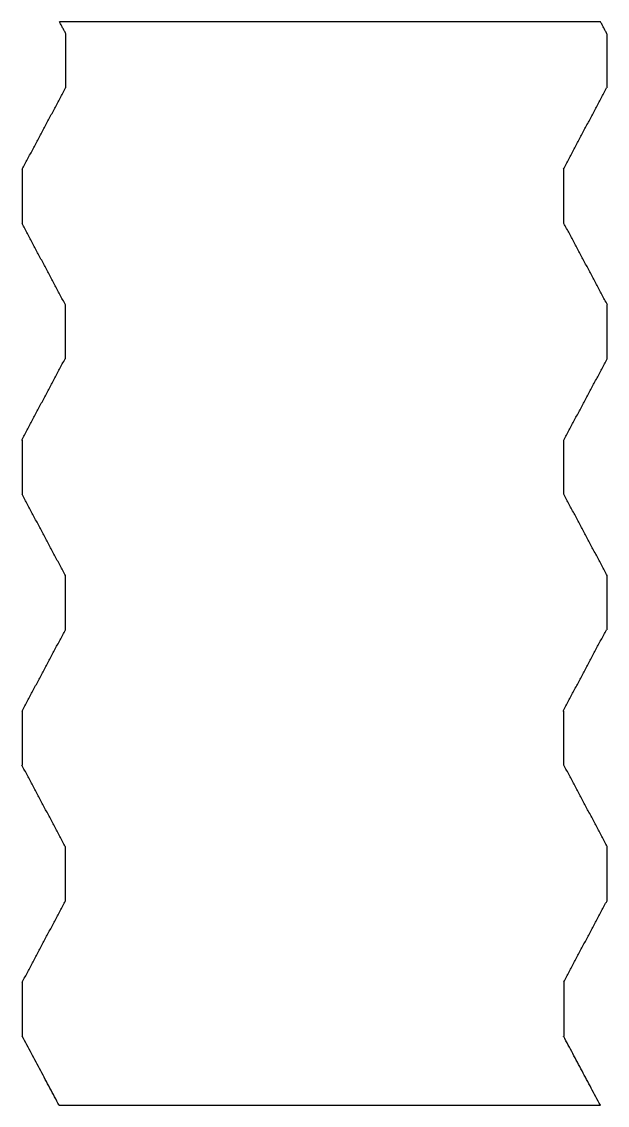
# Model space of a CAD drawing. Header units: millimetres. Extents: x -3.4 to 3.4, y -12.5 to 0.
import ezdxf

# ---------------------------------------------------------------- set-up
doc = ezdxf.new("R2010")
doc.units = ezdxf.units.MM

msp = doc.modelspace()

# ---------------------------------------------------------------- linework, layer by layer
for p, q in [((3.299, 0), (-2.945, 0)), ((3.375, -0.765), (3.375, -0.14)), ((-3.375, -1.702), (-3.375, -2.328)), ((3.375, -3.89), (3.375, -3.265)), ((-3.375, -4.827), (-3.375, -5.452)), ((3.375, -7.015), (3.375, -6.39)), ((-3.375, -7.952), (-3.375, -8.577)), ((3.375, -10.14), (3.375, -9.515)), ((-3.375, -11.078), (-3.375, -11.703)), ((-2.948, -12.5), (3.297, -12.5))]:
    msp.add_line(p, q)
for points in [[(-2.87, -0.14), (-2.945, 0)], [(3.373, -0.14), (3.299, 0)], [(-2.872, -0.764), (-2.872, -0.139)], [(-3.374, -1.702), (-2.874, -0.765)], [(2.87, -1.703), (3.369, -0.765)], [(2.874, -2.327), (2.874, -1.702)], [(-2.876, -3.265), (-3.376, -2.328)], [(3.378, -3.265), (2.877, -2.327)], [(-2.874, -3.89), (-2.874, -3.265)], [(-3.38, -4.827), (-2.88, -3.89)], [(2.875, -4.827), (3.376, -3.89)], [(2.874, -5.452), (2.874, -4.827)], [(-2.875, -6.39), (-3.375, -5.452)], [(3.376, -6.39), (2.876, -5.452)], [(-2.875, -7.015), (-2.875, -6.39)], [(-3.375, -7.952), (-2.875, -7.015)], [(2.868, -7.952), (3.367, -7.015)], [(2.874, -8.578), (2.874, -7.953)], [(-2.877, -9.515), (-3.377, -8.577)], [(3.377, -9.515), (2.877, -8.577)], [(-2.875, -10.14), (-2.875, -9.515)], [(-3.373, -11.078), (-2.874, -10.14)], [(2.874, -11.077), (3.374, -10.14)], [(2.879, -11.702), (2.879, -11.077)], [(-2.948, -12.5), (-3.373, -11.703)], [(2.874, -11.705), (2.872, -11.703)], [(3.297, -12.5), (2.874, -11.705)]]:
    msp.add_open_spline(points, degree=1)

doc.saveas('drawing.dxf')
